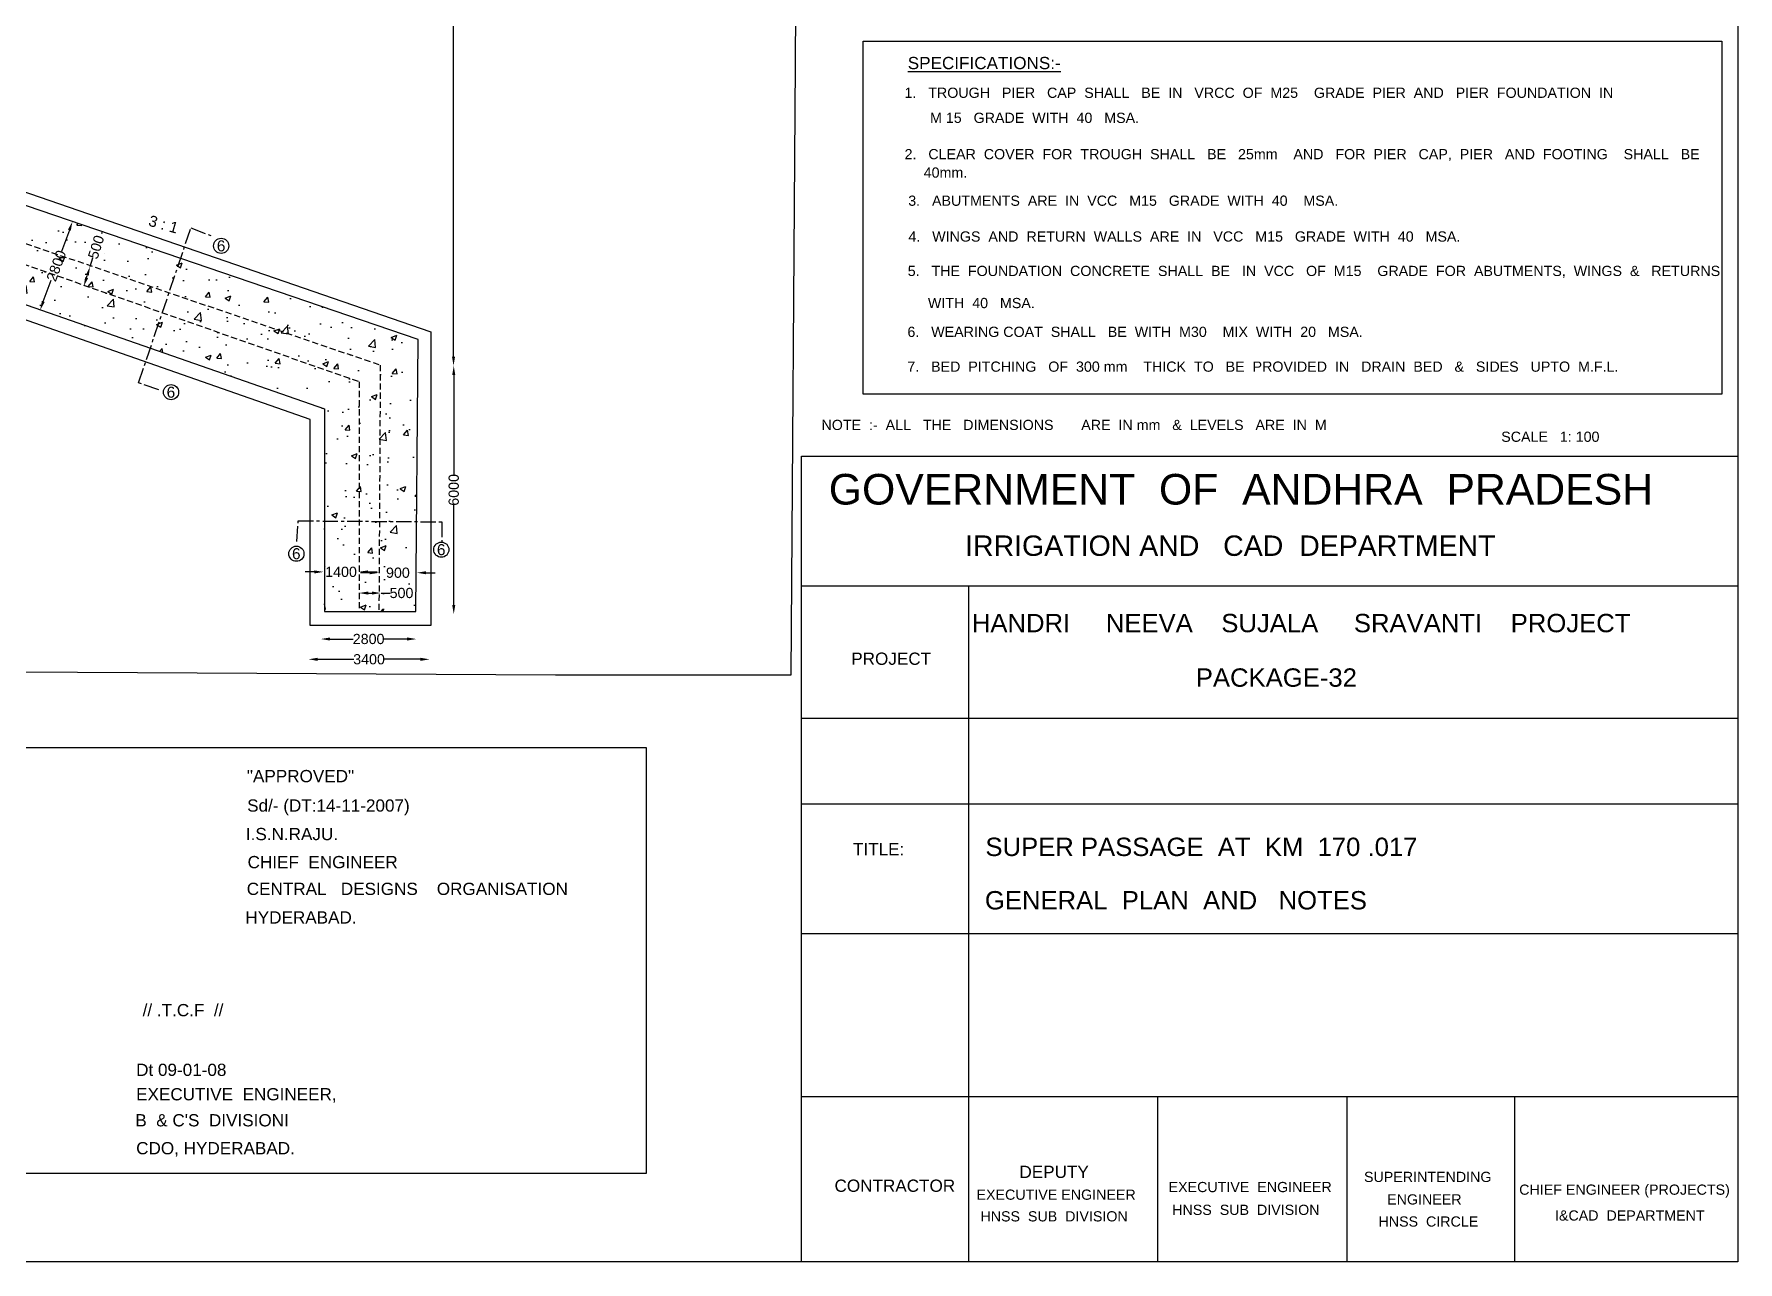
# Model space of a CAD drawing. Header units: millimetres. Extents: x 687 to 122702, y 4423 to 86488.
# Drawn here: x 80954 to 122702, y 4423 to 34512 of the extents above; entities that cross this region are included whole.
import ezdxf

# ---------------------------------------------------------------- set-up
doc = ezdxf.new("R2010")
doc.units = ezdxf.units.MM
doc.header["$MEASUREMENT"] = 0
doc.linetypes.add('CENTER', pattern=[2, 1.25, -0.25, 0.25, -0.25])
doc.linetypes.add('DASHED', pattern=[0.75, 0.5, -0.25])
for name, color, linetype in [('DIM', 7, 'Continuous'), ('DWG', 7, 'Continuous'), ('TEXT', 7, 'Continuous'), ('TXT', 7, 'Continuous')]:
    doc.layers.add(name, color=color, linetype=linetype)
doc.styles.get("Standard").update_dxf_attribs({"font": 'arial.ttf'})
doc.dimstyles.new('Civil', dxfattribs={"dimtxt": 250, "dimasz": 225, "dimexe": 0.1, "dimexo": 0.0625, "dimgap": 0.09, "dimtad": 0, "dimdec": 0, "dimzin": 12, "dimdsep": 46, "dimtxsty": 'Standard', "dimcen": 0.1, "dimse1": 1, "dimse2": 1, "dimadec": 0, "dimazin": 2, "dimtfac": 1, "dimtdec": 0, "dimtofl": 0, "dimtmove": 0, "dimatfit": 3, "dimfxl": 1, "dimfrac": 1, "dimtolj": 1, "dimtzin": 0, "dimarcsym": 0})

# ---------------------------------------------------------------- blocks, each defined once
blk = doc.blocks.new('*D183')
at = {"layer": 'Defpoints', "color": 0, "transparency": 16777216}
for p in [(91371, 52065), (91231, 26383), (91371, 26383)]:
    blk.add_point(p, dxfattribs=at)
at = {"layer": 'DIM', "color": 0, "lineweight": -2, "transparency": 16777216}
for p, q in [((91231, 51840), (91231, 39694)), ((91231, 26608), (91231, 38754))]:
    blk.add_line(p, q, dxfattribs=at)
at = {"layer": 'DIM', "color": 0, "transparency": 16777216}
for points in [[(91194, 51840), (91269, 51840), (91231, 52065)], [(91194, 26608), (91269, 26608), (91231, 26383)]]:
    blk.add_solid(points, dxfattribs=at)
at = {"layer": 'DIM', "color": 0, "transparency": 16777216, "insert": (91231, 39224), "char_height": 250, "attachment_point": 5, "rotation": 90}
blk.add_mtext('\\A1;34000', dxfattribs=at)
blk = doc.blocks.new('*D186')
at = {"layer": 'Defpoints', "color": 0, "transparency": 16777216}
for p in [(81797, 29955), (81005, 27783), (81103, 27747)]:
    blk.add_point(p, dxfattribs=at)
at = {"layer": 'DIM', "color": 0, "lineweight": -2, "transparency": 16777216}
for p, q in [((81818, 29708), (81628, 29186)), ((81180, 27958), (81370, 28481))]:
    blk.add_line(p, q, dxfattribs=at)
at = {"layer": 'DIM', "color": 0, "transparency": 16777216}
for points in [[(81783, 29721), (81853, 29695), (81895, 29919)], [(81144, 27971), (81215, 27946), (81103, 27747)]]:
    blk.add_solid(points, dxfattribs=at)
at = {"layer": 'DIM', "color": 0, "transparency": 16777216, "insert": (81499, 28833), "char_height": 250, "attachment_point": 5, "rotation": 69.9514}
blk.add_mtext('\\A1;2800', dxfattribs=at)
blk = doc.blocks.new('*D187')
at = {"layer": 'Defpoints', "color": 0, "transparency": 16777216}
for p in [(82275, 28828), (82324, 28813), (82123, 28341)]:
    blk.add_point(p, dxfattribs=at)
at = {"layer": 'DIM', "color": 0, "lineweight": -2, "transparency": 16777216}
for p, q in [((82324, 28813), (82392, 29028)), ((82239, 28540), (82257, 28598))]:
    blk.add_line(p, q, dxfattribs=at)
at = {"layer": 'DIM', "color": 0, "transparency": 16777216}
for points in [[(82221, 28609), (82293, 28587), (82324, 28813)], [(82203, 28552), (82275, 28529), (82172, 28326)]]:
    blk.add_solid(points, dxfattribs=at)
at = {"layer": 'DIM', "color": 0, "transparency": 16777216, "insert": (82474, 29291), "char_height": 250, "attachment_point": 5, "rotation": 72.626}
blk.add_mtext('\\A1;500', dxfattribs=at)
blk = doc.blocks.new('*D188')
at = {"layer": 'Defpoints', "color": 0, "transparency": 16777216}
for p in [(87677, 19291), (90645, 19291), (90645, 19190)]:
    blk.add_point(p, dxfattribs=at)
at = {"layer": 'DIM', "color": 0, "lineweight": -2, "transparency": 16777216}
for p, q in [((87902, 19190), (88788, 19190)), ((90420, 19190), (89534, 19190))]:
    blk.add_line(p, q, dxfattribs=at)
at = {"layer": 'DIM', "color": 0, "transparency": 16777216}
for points in [[(87902, 19227), (87902, 19152), (87677, 19190)], [(90420, 19227), (90420, 19152), (90645, 19190)]]:
    blk.add_solid(points, dxfattribs=at)
at = {"layer": 'DIM', "color": 0, "transparency": 16777216, "insert": (89161, 19190), "char_height": 250, "attachment_point": 5}
blk.add_mtext('\\A1;3400', dxfattribs=at)
blk = doc.blocks.new('*D189')
at = {"layer": 'Defpoints', "color": 0, "transparency": 16777216}
for p in [(87982, 19677), (90320, 19687), (90320, 19677)]:
    blk.add_point(p, dxfattribs=at)
at = {"layer": 'DIM', "color": 0, "lineweight": -2, "transparency": 16777216}
for p, q in [((88207, 19687), (88776, 19687)), ((90095, 19687), (89526, 19687))]:
    blk.add_line(p, q, dxfattribs=at)
at = {"layer": 'DIM', "color": 0, "transparency": 16777216}
for points in [[(88207, 19725), (88207, 19650), (87982, 19687)], [(90095, 19725), (90095, 19650), (90320, 19687)]]:
    blk.add_solid(points, dxfattribs=at)
at = {"layer": 'DIM', "color": 0, "transparency": 16777216, "insert": (89151, 19687), "char_height": 250, "attachment_point": 5}
blk.add_mtext('\\A1;2800', dxfattribs=at)
blk = doc.blocks.new('*D190')
at = {"layer": 'Defpoints', "color": 0, "transparency": 16777216}
for p in [(88907, 21332), (88043, 21220), (88907, 21220)]:
    blk.add_point(p, dxfattribs=at)
at = {"layer": 'DIM', "color": 0, "lineweight": -2, "transparency": 16777216}
for p, q in [((87818, 21332), (87593, 21332)), ((89132, 21332), (89357, 21332))]:
    blk.add_line(p, q, dxfattribs=at)
at = {"layer": 'DIM', "color": 0, "transparency": 16777216}
for points in [[(87818, 21369), (87818, 21294), (88043, 21332)], [(89132, 21369), (89132, 21294), (88907, 21332)]]:
    blk.add_solid(points, dxfattribs=at)
at = {"layer": 'DIM', "color": 0, "transparency": 16777216, "insert": (88475, 21332), "char_height": 250, "attachment_point": 5}
blk.add_mtext('\\A1;1400', dxfattribs=at)
blk = doc.blocks.new('*D191')
at = {"layer": 'Defpoints', "color": 0, "transparency": 16777216}
for p in [(88917, 20824), (89456, 20824), (89456, 20814)]:
    blk.add_point(p, dxfattribs=at)
at = {"layer": 'DIM', "color": 0, "lineweight": -2, "transparency": 16777216}
for p, q in [((89142, 20814), (89231, 20814)), ((89456, 20814), (89681, 20814))]:
    blk.add_line(p, q, dxfattribs=at)
at = {"layer": 'DIM', "color": 0, "transparency": 16777216}
for points in [[(89142, 20851), (89142, 20776), (88917, 20814)], [(89231, 20851), (89231, 20776), (89456, 20814)]]:
    blk.add_solid(points, dxfattribs=at)
at = {"layer": 'DIM', "color": 0, "transparency": 16777216, "insert": (89957, 20814), "char_height": 250, "attachment_point": 5}
blk.add_mtext('\\A1;500', dxfattribs=at)
blk = doc.blocks.new('*D192')
at = {"layer": 'Defpoints', "color": 0, "transparency": 16777216}
for p in [(90330, 21311), (89405, 21261), (90330, 21261)]:
    blk.add_point(p, dxfattribs=at)
at = {"layer": 'DIM', "color": 0, "lineweight": -2, "transparency": 16777216}
for p, q in [((89180, 21311), (88955, 21311)), ((90555, 21311), (90780, 21311))]:
    blk.add_line(p, q, dxfattribs=at)
at = {"layer": 'DIM', "color": 0, "transparency": 16777216}
for points in [[(89180, 21349), (89180, 21274), (89405, 21311)], [(90555, 21349), (90555, 21274), (90330, 21311)]]:
    blk.add_solid(points, dxfattribs=at)
at = {"layer": 'DIM', "color": 0, "transparency": 16777216, "insert": (89868, 21311), "char_height": 250, "attachment_point": 5}
blk.add_mtext('\\A1;900', dxfattribs=at)
blk = doc.blocks.new('*D193')
at = {"layer": 'Defpoints', "color": 0, "transparency": 16777216}
for p in [(91145, 26385), (91237, 26385), (91145, 20299)]:
    blk.add_point(p, dxfattribs=at)
at = {"layer": 'DIM', "color": 0, "lineweight": -2, "transparency": 16777216}
for p, q in [((91237, 26160), (91237, 23716)), ((91237, 20524), (91237, 22968))]:
    blk.add_line(p, q, dxfattribs=at)
at = {"layer": 'DIM', "color": 0, "transparency": 16777216}
for points in [[(91199, 26160), (91274, 26160), (91237, 26385)], [(91199, 20524), (91274, 20524), (91237, 20299)]]:
    blk.add_solid(points, dxfattribs=at)
at = {"layer": 'DIM', "color": 0, "transparency": 16777216, "insert": (91237, 23342), "char_height": 250, "attachment_point": 5, "rotation": 90}
blk.add_mtext('\\A1;6000', dxfattribs=at)

msp = doc.modelspace()

# ---------------------------------------------------------------- hatches: boundary and pattern name
at = {"layer": 'DWG'}
h = msp.add_hatch(dxfattribs=at)
h.set_pattern_fill('AR-CONC', color=256, scale=200)
h.paths.add_polyline_path([(88920.6, 22573.2), (88066.3, 22579.2), (88066.3, 20359.8), (88920.6, 20359.8)])
h.paths.add_polyline_path([(89415.3, 22569.8), (88920.6, 22573.2), (88920.6, 20359.8), (89402.9, 20359.8)])
h.paths.add_polyline_path([(90324.6, 22563.5), (89415.3, 22569.8), (89402.9, 20359.8), (90304.2, 20359.8)])
h.paths.add_polyline_path([(88920.6, 25992.3), (84096.1, 27685.3), (83801.2, 26812), (88066.3, 25325.3), (88066.3, 22579.2), (88920.6, 22573.2)])
h.paths.add_polyline_path([(89436.7, 26399.9), (84261.5, 28175), (84096.1, 27685.3), (88920.6, 25992.3), (88920.6, 22573.2), (89415.3, 22569.8)])
h.paths.add_polyline_path([(90366.1, 27024.1), (84544.1, 29012.1), (84261.5, 28175), (89436.7, 26399.9), (89415.3, 22569.8), (90324.6, 22563.5)])
h.paths.add_polyline_path([(84544.1, 29012.1), (75639.9, 32052.4), (75633.9, 31134.1), (84261.5, 28175)])
h.paths.add_polyline_path([(84261.5, 28175), (75637.1, 31133), (75633.9, 31133), (75630.8, 30656), (84096.1, 27685.3)])
h.paths.add_polyline_path([(84096.1, 27685.3), (75630.8, 30656), (75624.3, 29662.3), (83801.2, 26812)])
h.paths.add_polyline_path([(72953.8, 32248.3), (69912, 32272.7), (69904.6, 31150.6), (71136.9, 31143), (72953.8, 31139)])
h.paths.add_polyline_path([(72953.8, 30671.4), (69901.5, 30671.4), (69897.6, 30079), (67787.5, 30112.3), (67771.7, 29141.4), (70543.9, 29141.4), (72953.8, 29141.4)])
h.paths.add_polyline_path([(75627.3, 30121.5), (73666.6, 30156.1), (73660, 29141.4), (75620.9, 29141.4)])
h.paths.add_polyline_path([(75630.8, 30656), (75586.9, 30671.4), (73670, 30671.4), (73666.6, 30156.1), (75627.3, 30121.5)])
h.paths.add_polyline_path([(75633.9, 31133), (73673, 31137.4), (73670, 30671.4), (75586.9, 30671.4), (75630.8, 30656)])
h.paths.add_polyline_path([(75643.6, 32625.2), (73682.9, 32655.8), (73673, 31137.4), (75633.9, 31133)])
h.paths.add_polyline_path([(88013.5, 21072.3), (88915.4, 21072.3), (88915.4, 21587.5), (88013.5, 21587.5)], flags=9)
h.paths.add_polyline_path([(89604, 20554.6), (90311.7, 20554.6), (90311.7, 21069.8), (89604, 21069.8)], flags=24)
h.paths.add_polyline_path([(89514.8, 21052), (90222.5, 21052), (90222.5, 21567.2), (89514.8, 21567.2)], flags=24)
h.paths.add_polyline_path([(80482.5, 28689.6), (80794, 29536), (80310.6, 29714), (79999, 28867.6)], flags=24)
h.paths.add_polyline_path([(81589.1, 28323.8), (81898.3, 29171.1), (81414.4, 29347.7), (81105.1, 28500.4)], flags=24)
h.paths.add_polyline_path([(82616.1, 28876.9), (82827.5, 29552.3), (82335.8, 29706.1), (82124.5, 29030.7)], flags=24)
h.paths.add_polyline_path([(71921.1, 31504.9), (71921.1, 32212.6), (71405.9, 32212.6), (71405.9, 31504.9)], flags=24)
h.paths.add_polyline_path([(72543.7, 31236.9), (72543.7, 32138.9), (72028.5, 32138.9), (72028.5, 31236.9)], flags=24)
h.paths.add_polyline_path([(71589.6, 29518.8), (71589.6, 30226.5), (71074.4, 30226.5), (71074.4, 29518.8)], flags=24)
h.paths.add_polyline_path([(72383, 29421.5), (72383, 30323.4), (71867.8, 30323.4), (71867.8, 29421.5)], flags=24)
h.paths.add_polyline_path([(74874.6, 29180.3), (74874.6, 30082.2), (74359.4, 30082.2), (74359.4, 29180.3)], flags=24)
h.paths.add_polyline_path([(74701, 30179.8), (74701, 31081.7), (74185.8, 31081.7), (74185.8, 30179.8)], flags=9)
h.paths.add_polyline_path([(74950.7, 31411.7), (74950.7, 32313.7), (74435.5, 32313.7), (74435.5, 31411.7)], flags=24)

# ---------------------------------------------------------------- linework, layer by layer
at = {"layer": 'DIM'}
msp.add_lwpolyline([(80406.7, 17029.5), (95950.3, 17029.5), (95950.3, 6591.1), (80406.7, 6591.1)], close=True, dxfattribs=at)
at = {"layer": 'DWG'}
msp.add_lwpolyline([(122702, 4422.8), (687.4, 4422.8), (687.4, 86488.1), (122702, 86488.1)], close=True, dxfattribs=at)
for points in [[(64179.2, 64405.3), (99783.2, 64187.8), (99603.7, 33764.2), (99495.1, 18798.2), (93730, 18798.2), (71768.6, 18923.2)], [(73685.4, 33038.2), (76044.8, 33038.2), (76044.8, 32257.7), (90673.2, 27213.4), (90673.2, 20022.3), (87718.8, 20022.3), (87718.8, 25063.9), (76018.4, 29157), (76018.4, 28713.2), (75620.9, 28704)], [(75624.3, 29662.3), (88066.3, 25325.3), (88066.3, 20359.8), (90304.2, 20359.8), (90366.1, 27024.1), (75639.9, 32052.4)]]:
    msp.add_lwpolyline(points, dxfattribs=at)
at = {"layer": 'DWG', "linetype": 'DASHED', "ltscale": 300}
for points in [[(13504.9, 28856.9), (14830, 28882.5), (20075.7, 31412), (40943.7, 31315.8), (57072.8, 31229.5), (71136.9, 31143), (75637.1, 31133), (89436.7, 26399.9), (89402.7, 20325.6)], [(67796.6, 30671.4), (75586.9, 30671.4), (88920.6, 25992.3), (88920.6, 20357.1)]]:
    msp.add_lwpolyline(points, dxfattribs=at)
at = {"layer": 'DWG', "linetype": 'CENTER', "ltscale": 300}
for points in [[(84007.5, 25794.2), (83515.5, 25965.7), (84797, 29760.9), (85311.9, 29566.6)], [(87392.8, 22079.9), (87425.3, 22583.6), (90946.2, 22559.2), (90946.2, 22047.4)]]:
    msp.add_lwpolyline(points, dxfattribs=at)
at = {"layer": 'TXT'}
for p, q in [((99759.2, 20994.1), (122702, 20994.1)), ((103850.3, 20994.1), (103850.3, 4422.8)), ((99759.2, 17744.1), (122702, 17744.1)), ((99759.2, 15652.6), (122702, 15652.6)), ((99759.2, 12470.1), (122702, 12470.1)), ((99759.2, 8476.4), (122702, 8476.4)), ((108490.2, 4422.8), (108490.2, 8476.4)), ((113116.2, 8476.4), (113116.2, 4422.8)), ((117227, 8476.4), (117227, 4422.8))]:
    msp.add_line(p, q, dxfattribs=at)
for points in [[(101264.8, 34334.1), (122307.1, 34334.1), (122307.1, 25689.8), (101264.8, 25689.8)], [(99759.2, 24164.8), (122702, 24164.8), (122702, 4422.8), (99759.2, 4422.8)]]:
    msp.add_lwpolyline(points, close=True, dxfattribs=at)
at = {"layer": 'TXT', "color": 1}
for centre in [(85538.3, 29321.5), (84309.6, 25735.9), (87381.3, 21777.3), (90931.9, 21876.3)]:
    msp.add_circle(centre, 185.8, dxfattribs=at)

# ---------------------------------------------------------------- texts
at = {"layer": 'TEXT'}
for s, height, p in [('%%USPECIFICATIONS:-', 300, (102360.7, 33652.1)), ('1.   TROUGH   PIER   CAP  SHALL   BE  IN   VRCC  OF  M25    GRADE  PIER  AND   PIER  FOUNDATION  IN', 250, (102280.7, 32948.6)), ('M 15   GRADE  WITH  40   MSA. ', 250, (102906.6, 32334.7)), ('2.   CLEAR  COVER  FOR  TROUGH  SHALL   BE   25mm    AND   FOR  PIER   CAP,  PIER   AND  FOOTING    SHALL   BE ', 250, (102283.3, 31444.3)), ('40mm.', 250, (102751.1, 30993)), ('3.   ABUTMENTS  ARE  IN  VCC   M15   GRADE  WITH  40    MSA.', 250, (102373, 30303.6)), ('4.   WINGS  AND  RETURN  WALLS  ARE  IN   VCC   M15   GRADE  WITH  40   MSA.', 250, (102377.1, 29426.2)), ('6', 270, (85431, 29186.9)), ('5.   THE  FOUNDATION  CONCRETE  SHALL  BE   IN  VCC   OF  M15    GRADE  FOR  ABUTMENTS,  WINGS  &   RETURNS', 250, (102360.7, 28582.7)), ('WITH  40   MSA.', 250, (102854.8, 27796.1)), ('6.   WEARING COAT  SHALL   BE  WITH  M30    MIX  WITH  20   MSA.', 250, (102353.1, 27090.1)), ('7.   BED  PITCHING   OF  300 mm    THICK  TO   BE  PROVIDED  IN   DRAIN  BED   &   SIDES   UPTO  M.F.L.', 250, (102350.1, 26237.3)), ('6', 270, (84202.3, 25601.3)), ('NOTE  :-  ALL   THE   DIMENSIONS       ARE  IN mm   &  LEVELS   ARE  IN  M', 250, (100247.2, 24808.9)), ('SCALE   1: 100', 250, (116902.5, 24519.5)), ('GOVERNMENT  OF  ANDHRA  PRADESH', 750, (100425.6, 22982.7)), ('IRRIGATION AND   CAD  DEPARTMENT', 500, (103764.3, 21724.7)), ('6', 270, (87274, 21642.7)), ('6', 270, (90824.6, 21741.7)), ('HANDRI     NEEVA    SUJALA     SRAVANTI    PROJECT', 450, (103931.5, 19853.2)), ('PROJECT', 300, (100977.1, 19055)), ('PACKAGE-32', 450, (109419.1, 18517.8)), ('"APPROVED"', 300, (86169, 16178.5)), ('Sd/- (DT:14-11-2007)', 300, (86174.8, 15457.2)), ('I.S.N.RAJU.', 300, (86143.7, 14758.4)), ('TITLE:', 300, (101019.2, 14386.9)), ('SUPER PASSAGE  AT  KM  170 .017', 450, (104264.1, 14369.4)), ('CHIEF  ENGINEER', 300, (86185.2, 14070.7)), ('CENTRAL   DESIGNS    ORGANISATION', 300, (86164.7, 13415.1)), ('GENERAL  PLAN  AND   NOTES', 450, (104251.3, 13060.5)), ('HYDERABAD.', 300, (86131.9, 12714.5)), ('// .T.C.F  //', 300, (83613.7, 10443.4)), ('Dt 09-01-08', 300, (83454, 8980.8)), ('EXECUTIVE  ENGINEER,', 300, (83454, 8382.2)), ("B  & C'S  DIVISIONI", 300, (83435.5, 7744.1)), ('CDO, HYDERABAD.', 300, (83455.2, 7059.7)), ('DEPUTY', 300, (105097.2, 6479.8)), ('CONTRACTOR', 300, (100566.6, 6140.6)), ('EXECUTIVE  ENGINEER', 250, (108751.9, 6133.2)), ('SUPERINTENDING', 250, (113540, 6381.8)), ('CHIEF ENGINEER (PROJECTS)', 250, (117343, 6069)), ('EXECUTIVE ENGINEER', 250, (104046.2, 5946.1)), ('ENGINEER', 250, (114108, 5830)), ('HNSS  SUB  DIVISION', 250, (104141.7, 5415.4)), ('HNSS  SUB  DIVISION', 250, (108840.9, 5574.5)), ('HNSS  CIRCLE', 250, (113895.2, 5288.3)), ('I&CAD  DEPARTMENT ', 250, (118219.7, 5436.1))]:
    msp.add_text(s, height=height, dxfattribs=at).set_placement(p)
msp.add_text('3 : 1', height=270, rotation=344.07308, dxfattribs=at).set_placement((83736, 29821.5))

# ---------------------------------------------------------------- dimensions: what is measured, and where the dimension line sits
at = {"layer": 'DIM'}
for p1, p2, distance, text, picture, middle in [((91370.5, 52065.2), (91370.5, 26382.8), -139.3, '34000', '*D183', (91231.2, 39224)), ((81797.5, 29955.2), (81004.7, 27782.8), 104.1, '2800', '*D186', (81498.9, 28833.3)), ((82122.7, 28341.1), (82275.2, 28828.4), -51.5, '500', '*D187', (82473.9, 29291)), ((91145.3, 20298.7), (91145.3, 26385.2), -91.4, '6000', '*D193', (91236.7, 23342)), ((88043.2, 21220), (88907.1, 21220), 111.7, '1400', '*D190', (88475.1, 21331.7)), ((89405.1, 21260.6), (90330, 21260.6), 50.8, '900', '*D192', (89867.5, 21311.4)), ((88917.2, 20824.1), (89455.9, 20824.1), -10.2, '500', '*D191', (89956.8, 20814)), ((87982.2, 19677), (90319.8, 19677), 10.2, '2800', '*D189', (89151, 19687.2)), ((87677.3, 19291.3), (90645.1, 19291.3), -101.5, '3400', '*D188', (89161.2, 19189.8))]:
    dim = msp.add_aligned_dim(p1=p1, p2=p2, distance=distance, text=text, dimstyle='Civil', dxfattribs=at)
    dim.commit()
    dim.dimension.update_dxf_attribs({"geometry": picture, "text_midpoint": middle})

doc.saveas('drawing.dxf')
